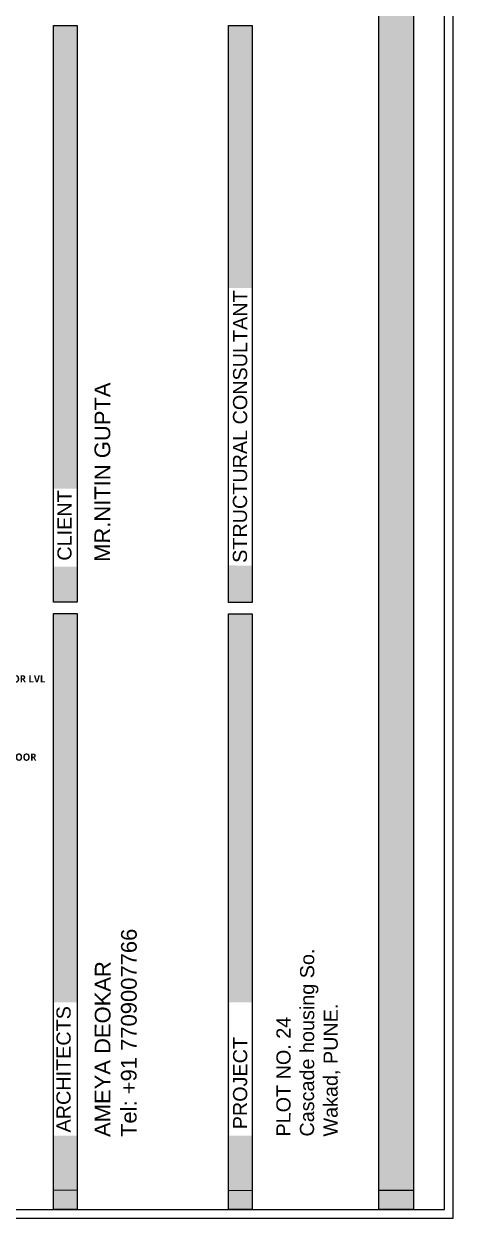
# Model space of a CAD drawing. Header units: millimetres. Extents: x 922141 to 965068, y 34629 to 256118.
# Drawn here: x 960160 to 965068, y 190849 to 204492 of the extents above; entities that cross this region are included whole.
import ezdxf

# ---------------------------------------------------------------- set-up
doc = ezdxf.new("R2010")
doc.units = ezdxf.units.MM
doc.layers.get('Defpoints').update_dxf_attribs({"color": 6})
for name, color, linetype, lineweight in [('A-HATCH', 251, 'Continuous', 9), ('A-TEXT-TITLES-BOLD', 7, 'Continuous', 13), ('HATCH', 8, 'Continuous', 5), ('MCA__ LAYOUT TESTO', 6, 'Continuous', 5)]:
    doc.layers.add(name, color=color, linetype=linetype, lineweight=lineweight)
doc.layers.add('P-Drain Trench', color=11, linetype='Continuous')
doc.layers.add('TEXT200', color=7, linetype='Continuous')
doc.styles.add('FP1', font='arial.ttf')
doc.styles.get("Standard").update_dxf_attribs({"font": 'arial.ttf'})

msp = doc.modelspace()

# ---------------------------------------------------------------- hatches: boundary and pattern name
at = {"layer": 'A-HATCH'}
msp.add_hatch(color=256, dxfattribs=at).paths.add_polyline_path([(964217.56, 190947.56), (964217.56, 220064.03), (964616.8, 220064.03), (964616.8, 190947.56)])
h = msp.add_hatch(color=256, dxfattribs=at)
h.paths.add_polyline_path([(960498.33, 197884.15), (960498.33, 204473.15), (960768.74, 204473.15), (960768.74, 197884.15)])
h.paths.add_polyline_path([(960498.33, 198292.25), (960498.33, 199184.12), (960767.69, 199184.12), (960767.69, 198292.25)], flags=16)
h.paths.add_polyline_path([(962500.35, 197882.6), (962500.35, 204471.6), (962770.75, 204471.6), (962770.75, 197882.6)])
h.paths.add_polyline_path([(962500.35, 198305.64), (962500.35, 201473.64), (962768.91, 201473.64), (962768.91, 198302.35)], flags=16)
h = msp.add_hatch(color=256, dxfattribs=at)
h.paths.add_polyline_path([(960498.36, 190947.56), (960498.36, 197754.62), (960768.77, 197754.62), (960768.77, 190947.56)])
h.paths.add_polyline_path([(960498.36, 191792.43), (960498.36, 193315.24), (960767, 193315.24), (960767, 191792.43)])
h.paths.add_polyline_path([(962507.95, 191792.43), (962507.95, 193315.24), (962776.59, 193315.24), (962776.59, 191792.43)])
h.paths.add_polyline_path([(962500.35, 190947.56), (962500.35, 197752.17), (962770.75, 197752.17), (962770.75, 190947.56)])

# ---------------------------------------------------------------- linework, layer by layer
at = {"layer": 'Defpoints'}
msp.add_lwpolyline([(965068.26, 190849.45), (965068.26, 220398.38), (922141.11, 220398.38), (922141.11, 190849.45)], close=True, dxfattribs=at)
at = {"layer": 'HATCH'}
msp.add_line((964217.85, 191189.26), (964217.85, 205948.1), dxfattribs=at)
for points in [[(962500.35, 197884.15), (962500.35, 204473.15), (962770.75, 204473.15), (962770.75, 197884.15)], [(960498.36, 197756.17), (960498.36, 191167.17), (960768.77, 191167.17), (960768.77, 197756.17)], [(962500.35, 197753.71), (962500.35, 191164.72), (962770.75, 191164.72), (962770.75, 197753.71)]]:
    msp.add_lwpolyline(points, close=True, dxfattribs=at)
at = {"layer": 'P-Drain Trench', "color": 0}
msp.add_line((962497.38, 202555.8), (962500.35, 202555.8), dxfattribs=at)
for points in [[(964217.56, 190947.56), (964217.56, 220064.03), (964616.8, 220064.03), (964616.8, 190947.56)], [(964217.56, 191164.72), (964217.56, 220064.03), (964616.8, 220064.03), (964616.8, 191164.72)], [(960498.33, 197884.15), (960498.33, 204473.15), (960768.74, 204473.15), (960768.74, 197884.15)], [(962500.35, 197882.6), (962500.35, 204471.6), (962770.75, 204471.6), (962770.75, 197882.6)], [(960498.36, 190947.56), (960498.36, 197754.62), (960768.77, 197754.62), (960768.77, 190947.56)], [(962500.35, 190947.56), (962500.35, 197752.17), (962770.75, 197752.17), (962770.75, 190947.56)]]:
    msp.add_lwpolyline(points, close=True, dxfattribs=at)
at = {"layer": 'TEXT200'}
msp.add_lwpolyline([(964970.15, 190947.56), (964970.15, 220300.27), (922239.22, 220300.27), (922239.22, 190947.56)], close=True, dxfattribs=at)

# ---------------------------------------------------------------- texts
at = {"layer": 'A-TEXT-TITLES-BOLD', "width": 6659.0047, "attachment_point": 1, "rotation": 89.941733, "style": 'FP1'}
for s, insert, char_height in [('{\\f@Arial Unicode MS|b0|i0|c0|p34;STRUCTURAL CONSULTANT}', (962549.25, 198335.17), 161.7076), ('MR.NITIN GUPTA', (960966.55, 198345.47), 179.6752), ('{\\f@Arial Unicode MS|b0|i0|c0|p34;CLIENT}', (960543.07, 198359.94), 161.7076), ('{\\f@Arial Unicode MS|b0|i0|c0|p34;AMEYA DEOKAR \\PTel: +91 7709007766 }', (960969.2, 191776.55), 179.6752), ('PLOT NO. 24\\PCascade housing So.\\PWakad, PUNE.', (963046.66, 191781.56), 161.7076), ('{\\f@Arial Unicode MS|b0|i0|c0|p34;ARCHITECTS}', (960531.44, 191828.06), 161.7076), ('{\\f@Arial Unicode MS|b0|i0|c0|p34;PROJECT}', (962550.84, 191864.4), 161.7076)]:
    msp.add_mtext(s, dxfattribs=dict(at, insert=insert, char_height=char_height))
at = {"layer": 'MCA__ LAYOUT TESTO', "color": 14, "char_height": 83.0566, "attachment_point": 1}
for s, insert in [('{\\fSegoe UI Light|b1|i0|c0|p34;+03.45M SECOND FLOOR LVL}', (958878.59, 197051.17, 0)), ('{\\fSegoe UI Light|b1|i0|c0|p34;+02.55M   GROUND FLOOR\\P                 LINTEL LVL}', (958899.88, 196156.85, 0))]:
    msp.add_mtext_dynamic_manual_height_columns(s, width=1787.8125, gutter_width=1, heights=[0], dxfattribs=dict(at, insert=insert))

doc.saveas('drawing.dxf')
